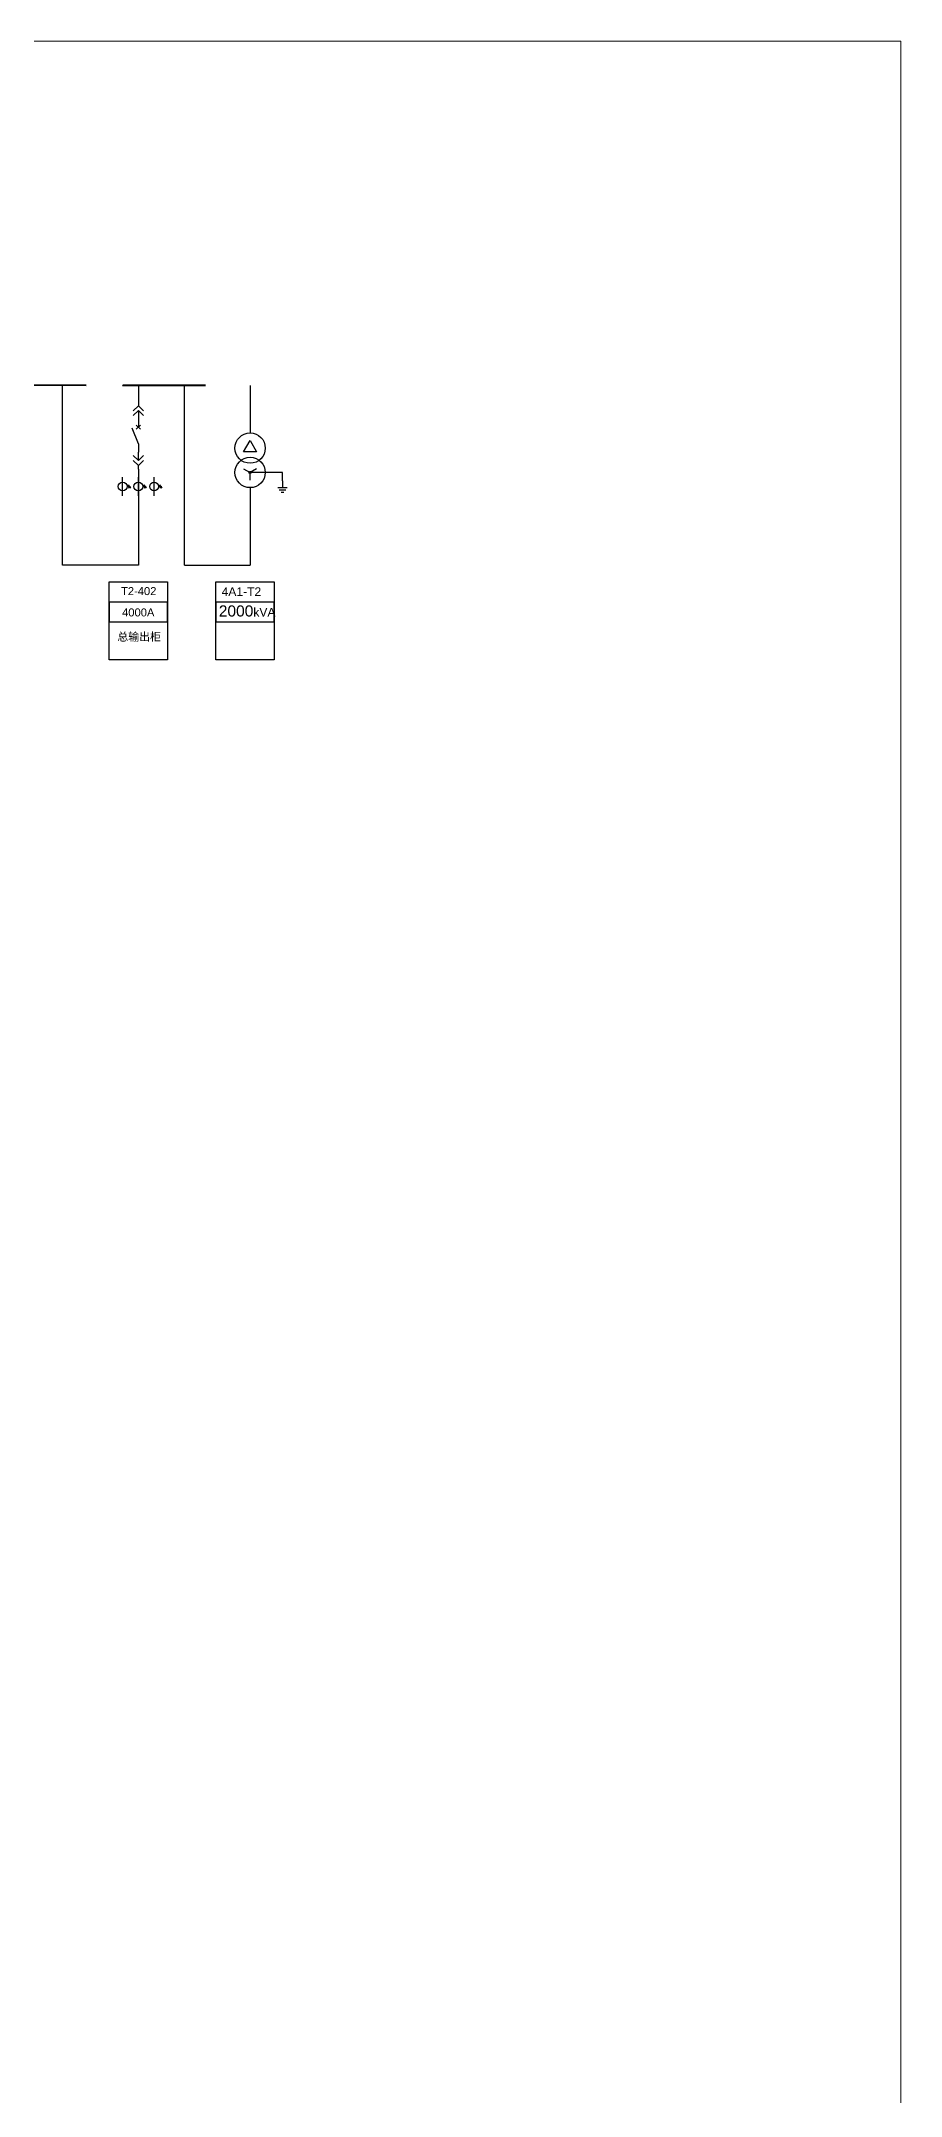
# Model space of a CAD drawing. Header units: millimetres. Extents: x -3460 to -460, y 6070 to 9130.
# Drawn here: x -2340.2 to -2263.6, y 6677.3 to 6860.4 of the extents above; entities that cross this region are included whole.
import ezdxf
from ezdxf.enums import TextEntityAlignment as Align

# ---------------------------------------------------------------- set-up
doc = ezdxf.new("R2010")
doc.units = ezdxf.units.MM
doc.header["$LTSCALE"] = 1000
doc.header["$MEASUREMENT"] = 0
doc.linetypes.add('CENTER', pattern=[2, 1.25, -0.25, 0.25, -0.25])
doc.linetypes.add('CONTINOUS', pattern=[0])
doc.styles.get("Standard").update_dxf_attribs({"font": 'arial.ttf'})

# ---------------------------------------------------------------- blocks, each defined once
blk = doc.blocks.new('DYDQAA05')
at = {"color": 0}
blk.add_lwpolyline([(0, 0), (0, -7)], dxfattribs=at)
blk = doc.blocks.new('DYDQAA03')
at = {"color": 0}
for points in [[(0, 0), (0, -1.5)], [(-2.12, -3.62), (0, -1.5)], [(-2.12, -5.62), (0, -3.5)], [(2.12, -3.62), (0, -1.5)], [(2.12, -5.62), (0, -3.5)], [(0, -3.5), (0, -7)]]:
    blk.add_lwpolyline(points, dxfattribs=at)
blk = doc.blocks.new('DYDQAA09')
at = {"color": 0}
blk.add_lwpolyline([(0, 0), (0, -3.5)], dxfattribs=at)
blk.add_lwpolyline([(0, 0), (0, -3.5)], dxfattribs=at)
blk.add_lwpolyline([(0, 0), (0, -3.5)], dxfattribs=at)
blk.add_lwpolyline([(0, 0), (0, -3.5)], dxfattribs=at)
blk.add_lwpolyline([(0, 0), (0, -3.5)], dxfattribs=at)
blk.add_lwpolyline([(0, 0), (0, -3.5)], dxfattribs=at)
blk.add_lwpolyline([(0, 0), (0, -3.5)], dxfattribs=at)
blk.add_lwpolyline([(0, 0), (0, -3.5)], dxfattribs=at)
blk.add_lwpolyline([(0, 0), (0, -3.5)], dxfattribs=at)
blk = doc.blocks.new('DYDQ0201')
at = {"color": 0}
for points in [[(0.86, -0.86), (-0.86, 0.86)], [(-0.86, -0.86), (0.86, 0.86)], [(0, -7), (-2.61, -0.37)]]:
    blk.add_lwpolyline(points, dxfattribs=at)
blk = doc.blocks.new('DYDQAA04')
at = {"color": 0}
for points in [[(0, -3.5), (0, 0)], [(-2.12, -1.38), (0, -3.5)], [(-2.12, -3.38), (0, -5.5)], [(2.12, -1.38), (0, -3.5)], [(2.12, -3.38), (0, -5.5)], [(0, -7), (0, -5.5)]]:
    blk.add_lwpolyline(points, dxfattribs=at)
blk = doc.blocks.new('A$C03DD39B5')
for p, q in [((417, 475), (283, 392)), ((417, 422), (283, 339)), ((350, 333), (350, 467))]:
    blk.add_line(p, q)
blk.add_lwpolyline([(700, 167), (0, 167)])
blk.add_circle((350, 167), 167)

msp = doc.modelspace()

# ---------------------------------------------------------------- linework, layer by layer
for p, q in [((-2338.32, 6813.68, -14978.54), (-2338.32, 6829.7, -14978.54)), ((-2327.45, 6813.68, -16763.94), (-2327.45, 6829.7, -14978.54)), ((-2321.59, 6829.7, -12152.99), (-2321.59, 6825.46, -16763.94)), ((-2322.18, 6823.77, -16763.94), (-2321.59, 6824.78, -16763.94)), ((-2322.18, 6823.77, -16763.94), (-2321.59, 6824.78, -16763.94)), ((-2321.01, 6823.77, -16763.94), (-2322.18, 6823.77, -16763.94)), ((-2321.59, 6824.78, -16763.94), (-2321.01, 6823.77, -16763.94)), ((-2331.55, 6821.47, -14978.54), (-2331.55, 6819.83, -14978.54)), ((-2322.18, 6822.28, -16763.94), (-2321.59, 6821.94, -16763.94)), ((-2321.6, 6822.04, -16763.94), (-2321.69, 6821.95, -16763.94)), ((-2321.56, 6822.04, -16763.94), (-2321.69, 6821.91, -16763.94)), ((-2321.63, 6822.03, -16763.94), (-2321.69, 6821.98, -16763.94)), ((-2321.54, 6822.03, -16763.94), (-2321.68, 6821.89, -16763.94)), ((-2321.52, 6822.01, -16763.94), (-2321.66, 6821.87, -16763.94)), ((-2321.51, 6822, -16763.94), (-2321.65, 6821.86, -16763.94)), ((-2321.49, 6821.96, -16763.94), (-2321.61, 6821.84, -16763.94)), ((-2321.01, 6822.28, -16763.94), (-2321.59, 6821.94, -16763.94)), ((-2321.49, 6821.94, -16763.94), (-2321.59, 6821.84, -16763.94)), ((-2321.59, 6821.27, -16763.94), (-2321.59, 6821.94, -16763.94)), ((-2318.71, 6821.94, -16763.94), (-2321.59, 6821.94, -16763.94)), ((-2331.55, 6819.83, -14978.54), (-2331.55, 6813.68, -14978.54)), ((-2321.59, 6820.59, -16763.94), (-2321.59, 6813.68, -16763.94)), ((-2319.11, 6820.59, -16763.94), (-2318.3, 6820.59, -16763.94)), ((-2319.01, 6820.39, -16763.94), (-2318.4, 6820.39, -16763.94)), ((-2318.81, 6820.18, -16763.94), (-2318.6, 6820.18, -16763.94)), ((-2331.55, 6813.68, -14978.54), (-2338.32, 6813.68, -14978.54)), ((-2327.45, 6813.68, -16763.94), (-2321.59, 6813.68, -16763.94))]:
    msp.add_line(p, q)
at = {"linetype": 'CENTER', "ltscale": 0.5}
msp.add_line((-2318.71, 6821.2, -16763.94), (-2318.71, 6821.94, -16763.94), dxfattribs=at)
at = {"color": 1, "lineweight": 13, "ltscale": 0.001071}
msp.add_lwpolyline([(-2620, 6860.36), (-2263.6, 6860.36), (-2263.6, 6490), (-2620, 6490)], close=True, dxfattribs=at)
at = {"color": 1, "lineweight": 40, "ltscale": 100}
for points, elevation in [([(-2336.2, 6829.7), (-2446.07, 6829.84), (-2446.07, 6829.84)], -15796.44), ([(-2325.58, 6829.7), (-2332.94, 6829.7), (-2332.94, 6829.7)], -15952.85)]:
    msp.add_lwpolyline(points, dxfattribs=dict(at, elevation=elevation))
at = {"elevation": -16763.94}
msp.add_lwpolyline([(-2318.71, 6821.2), (-2318.71, 6820.59)], dxfattribs=at)
for points, elevation in [([(-2334.16, 6812.19), (-2328.95, 6812.19), (-2328.95, 6805.24), (-2334.16, 6805.24)], -15796.48), ([(-2324.65, 6812.19), (-2319.44, 6812.19), (-2319.44, 6805.24), (-2324.65, 6805.24)], -15224.24), ([(-2334.16, 6808.64), (-2328.95, 6808.64), (-2328.95, 6810.38), (-2334.16, 6810.38)], -15796.48), ([(-2324.65, 6808.64), (-2319.44, 6808.64), (-2319.44, 6810.38), (-2324.65, 6810.38)], -15224.24)]:
    msp.add_lwpolyline(points, close=True, dxfattribs=dict(elevation=elevation))
at = {"linetype": 'CONTINOUS'}
for centre in [(-2321.59, 6824.11, -16763.94), (-2321.59, 6821.94, -16763.94)]:
    msp.add_circle(centre, 1.35, dxfattribs=at)
msp.add_circle((-2321.59, 6821.94, -16763.94), 0.101)

# ---------------------------------------------------------------- block references
at = {"xscale": 0.2128962921302706, "yscale": 0.2128962921302706, "zscale": 0.2128962921302706}
for name, p in [('DYDQAA05', (-2331.55, 6829.7, -17179.77)), ('DYDQAA03', (-2331.55, 6828.21, -17179.77)), ('DYDQ0201', (-2331.55, 6825.98, -17179.77)), ('DYDQAA09', (-2331.55, 6826.72, -17179.77)), ('DYDQAA04', (-2331.55, 6823.74, -17179.77)), ('DYDQAA09', (-2331.55, 6824.49, -17179.77)), ('DYDQAA09', (-2331.55, 6822.25, -17179.77))]:
    msp.add_blockref(name, p, dxfattribs=at)
at = {"linetype": 'Continuous', "xscale": 0.00233888397733859, "yscale": 0.00233888397733859, "zscale": 0.00233888397733859, "rotation": 270}
for p in [(-2333.34, 6821.51, -14978.54), (-2331.94, 6821.51, -14978.54), (-2330.54, 6821.51, -14978.54)]:
    msp.add_blockref('A$C03DD39B5', p, dxfattribs=at)

# ---------------------------------------------------------------- texts
at = {"lineweight": 0}
for s, p in [('T2-402', (-2331.52, 6811.02, -17179.77)), ('4000A', (-2331.56, 6809.12, -17179.77)), ('总输出柜', (-2331.48, 6806.95, -17179.77))]:
    msp.add_text(s, height=0.713, dxfattribs=at).set_placement(p, align=Align.CENTER)
at = {"width": 1.1343, "attachment_point": 1}
for s, insert, char_height in [('4A1-T2', (-2324.13, 6811.71, -11224.26), 0.77), ('{\\H0.9x;2000\\H0.77778x;kVA\\P', (-2324.38, 6810.1, -16512.62), 1.1)]:
    msp.add_mtext(s, dxfattribs=dict(at, insert=insert, char_height=char_height))

doc.saveas('drawing.dxf')
